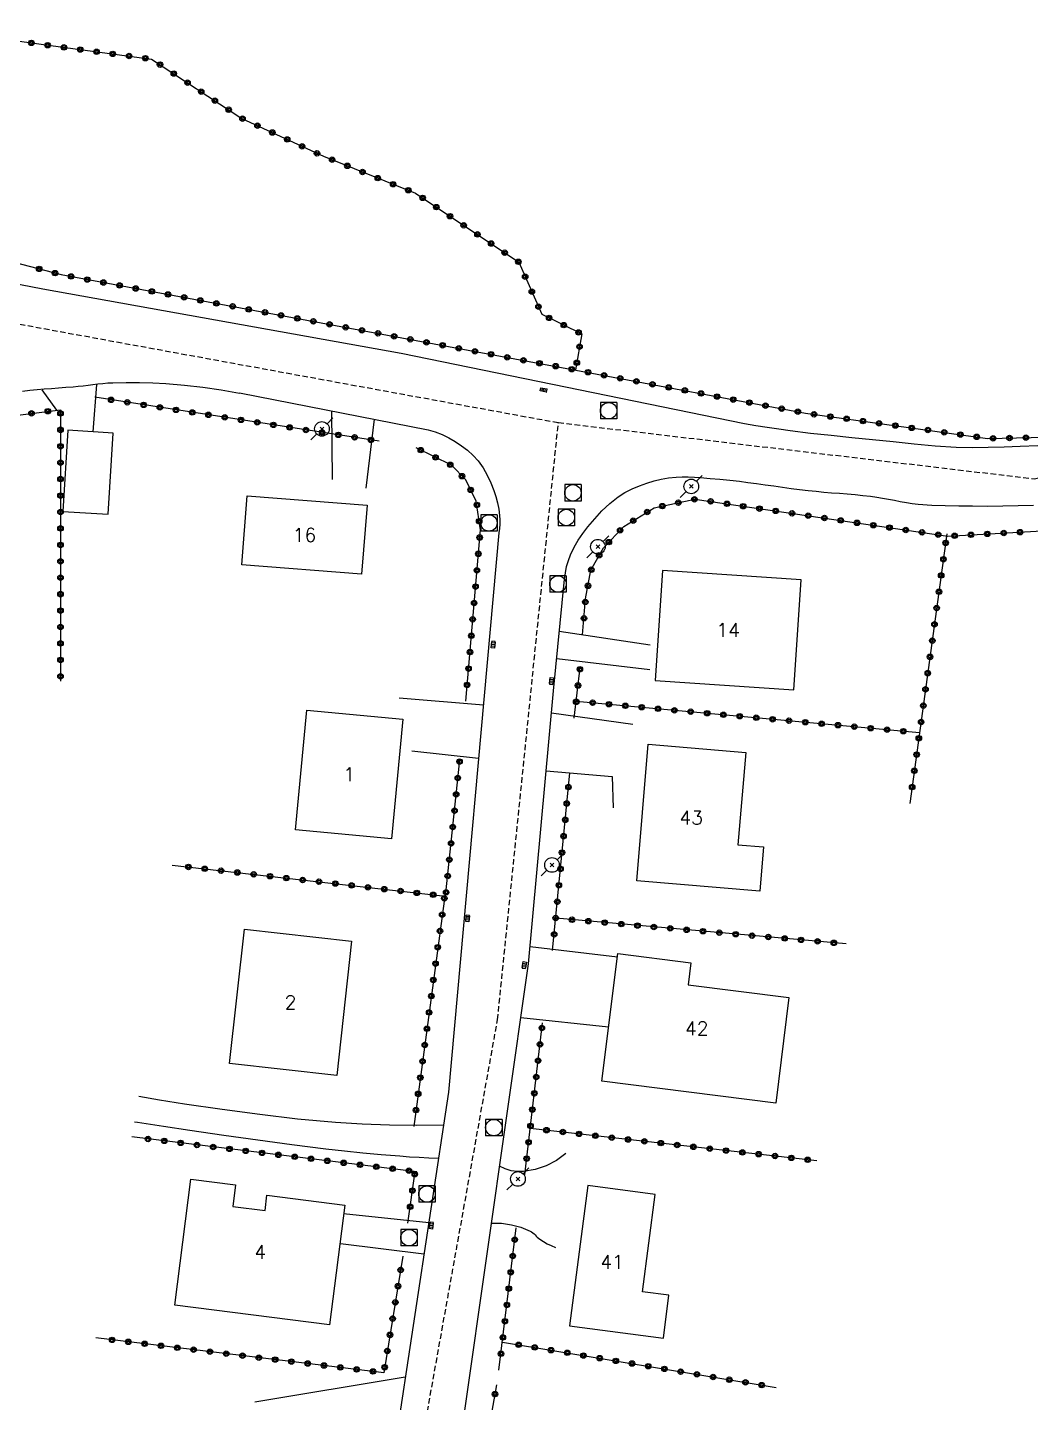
# Model space of a CAD drawing. Header units: millimetres. Extents: x 163000 to 164000, y 152000 to 153000.
# Drawn here: x 163298.1 to 163389.7, y 152306.1 to 152431.6 of the extents above; entities that cross this region are included whole.
import ezdxf
from ezdxf.enums import TextEntityAlignment as Align

# ---------------------------------------------------------------- set-up
doc = ezdxf.new("R2010")
doc.units = ezdxf.units.MM
doc.linetypes.add('DASHED', pattern=[0.75, 0.5, -0.25])
doc.layers.get('0').update_dxf_attribs({"linetype": 'CONTINUOUS'})
for name, color, linetype in [('W0001', 6, 'DASHED'), ('W0008', 7, 'CONTINUOUS'), ('W0017', 7, 'CONTINUOUS'), ('W0101', 7, 'CONTINUOUS'), ('W0104', 1, 'CONTINUOUS'), ('W0323', 7, 'CONTINUOUS'), ('W0401', 7, 'CONTINUOUS'), ('W0420', 7, 'CONTINUOUS'), ('W0473', 7, 'CONTINUOUS'), ('W0991', 7, 'CONTINUOUS')]:
    doc.layers.add(name, color=color, linetype=linetype)
doc.styles.get("Standard").update_dxf_attribs({"font": 'romans.shx', "width": 0.85})

# ---------------------------------------------------------------- blocks, each defined once
blk = doc.blocks.new('T473')
for p, q in [((-0.166667, 0.166667), (0.166667, -0.166667)), ((-0.166667, -0.166667), (0.166667, 0.166667)), ((0.500001, 0.500001), (1.000002, 1.000002)), ((-1.000002, -1.000002), (-0.500001, -0.500001))]:
    blk.add_line(p, q)
blk.add_ellipse((0, 0), major_axis=(0.471405, 0.471405), ratio=1, start_param=5.4977871438, end_param=11.780972451)
blk = doc.blocks.new('T401')
for p, q in [((-0.3, 0.3), (0, 0.3)), ((-0.3, -0.25), (-0.3, 0.3)), ((-0.3, 0.15), (0, 0.15)), ((-0.3, 0), (0, 0)), ((0, 0.3), (0, -0.25)), ((-0.3, -0.15), (0, -0.15)), ((-0.3, -0.25), (-0.3, -0.3)), ((-0.3, -0.3), (0, -0.3)), ((0, -0.3), (0, -0.25))]:
    blk.add_line(p, q)
blk = doc.blocks.new('T420')
for p, q in [((0.75, 0.75), (-0.75, 0.75)), ((-0.75, 0.75), (-0.75, -0.75)), ((0.75, 0.75), (0.75, -0.75)), ((0.75, -0.75), (-0.75, -0.75))]:
    blk.add_line(p, q)
blk.add_ellipse((0, 0), major_axis=(-0.53, 0.53), ratio=1, start_param=3.926991, end_param=10.210176)
blk = doc.blocks.new('t323o')
at = {"color": 0, "linetype": 'Continuous'}
for radius in [0.25, 0.15]:
    blk.add_circle((0, 0), radius, dxfattribs=at)

msp = doc.modelspace()

# ---------------------------------------------------------------- linework, layer by layer
at = {"layer": 'W0001'}
for points in [[(163295.22, 152404.93), (163346.62, 152395.54)], [(163346.62, 152395.54), (163390.11, 152390.41), (163436.88, 152400.86), (163503.25, 152400.9), (163503.25, 152400.9)], [(163319.91, 152276.71), (163329.77, 152277.95), (163341.07, 152341.03), (163346.62, 152395.54)]]:
    msp.add_lwpolyline(points, dxfattribs=at)
at = {"layer": 'W0008'}
for points in [[(163363.63, 152395.44), (163332.27, 152401.85), (163299.56, 152407.71), (163294.35, 152408.73), (163249.44, 152422.79)], [(163297.7, 152398.41), (163298.36, 152398.5), (163299.02, 152398.57), (163299.68, 152398.62), (163300.33, 152398.66), (163300.99, 152398.71), (163301.65, 152398.76), (163302.31, 152398.81), (163302.76, 152398.86), (163303.22, 152398.91), (163303.67, 152398.97), (163304.12, 152399.02), (163304.58, 152399.07), (163305.03, 152399.12), (163305.49, 152399.16), (163305.95, 152399.18), (163307.16, 152399.21), (163308.37, 152399.21), (163309.58, 152399.17), (163310.79, 152399.1), (163312.48, 152398.96), (163314.16, 152398.76), (163315.84, 152398.52), (163317.51, 152398.24)], [(163317.51, 152398.26), (163334.73, 152394.89)], [(163390.42, 152393.43), (163388.8, 152393.37), (163387.34, 152393.31), (163385.88, 152393.26), (163384.41, 152393.24), (163382.94, 152393.27), (163381.03, 152393.38), (163379.11, 152393.56), (163377.21, 152393.77), (163375.3, 152393.97), (163373.42, 152394.16), (163371.54, 152394.35), (163369.66, 152394.55), (163367.79, 152394.78), (163366.75, 152394.93), (163365.7, 152395.09), (163364.67, 152395.26), (163363.63, 152395.44)], [(163334.73, 152394.89), (163335.38, 152394.69), (163336, 152394.44), (163336.61, 152394.15), (163337.19, 152393.82), (163337.77, 152393.43), (163338.33, 152393.02), (163338.85, 152392.55), (163339.31, 152392.04), (163339.76, 152391.41), (163340.13, 152390.74), (163340.45, 152390.05), (163340.73, 152389.34), (163340.91, 152388.78), (163341.06, 152388.22), (163341.18, 152387.64), (163341.25, 152387.06), (163341.28, 152386.67), (163341.28, 152386.28), (163341.25, 152385.88), (163341.2, 152385.49)], [(163347.19, 152381.25), (163347.26, 152381.82), (163347.38, 152382.39), (163347.54, 152382.94), (163347.74, 152383.48), (163348.06, 152384.16), (163348.44, 152384.8), (163348.86, 152385.42), (163349.31, 152386.02), (163349.94, 152386.77), (163350.6, 152387.49), (163351.31, 152388.16), (163352.09, 152388.76), (163352.7, 152389.16), (163353.35, 152389.49), (163354.02, 152389.77), (163354.7, 152390.02), (163355.36, 152390.22), (163356.02, 152390.37), (163356.69, 152390.49), (163357.37, 152390.57), (163357.93, 152390.6), (163358.49, 152390.59), (163359.04, 152390.55), (163359.6, 152390.52), (163360.49, 152390.45), (163361.38, 152390.37), (163362.27, 152390.28), (163363.16, 152390.18), (163363.94, 152390.08), (163364.73, 152389.98), (163365.51, 152389.87), (163366.3, 152389.76), (163367.08, 152389.65), (163367.87, 152389.54), (163368.65, 152389.43), (163369.44, 152389.34), (163370.15, 152389.27), (163370.86, 152389.2), (163371.58, 152389.14), (163372.29, 152389.09), (163373.01, 152389.03), (163373.72, 152388.97), (163374.43, 152388.9), (163375.14, 152388.82), (163375.69, 152388.74), (163376.23, 152388.65), (163376.77, 152388.55), (163377.31, 152388.45), (163377.85, 152388.35), (163378.4, 152388.26), (163378.94, 152388.17), (163379.49, 152388.11), (163380.72, 152388.01), (163381.96, 152387.96), (163383.2, 152387.94), (163384.43, 152387.93), (163385.83, 152387.92), (163387.22, 152387.93), (163388.62, 152387.96), (163390.01, 152388.01)], [(163341.2, 152385.49), (163336.59, 152334.41), (163330.13, 152291.83)], [(163303.93, 152176.2), (163313.77, 152177.85), (163331.65, 152268.27), (163336.23, 152292.35), (163343.89, 152346.13), (163346.17, 152371.05), (163347.19, 152381.25)]]:
    msp.add_lwpolyline(points, dxfattribs=at)
at = {"layer": 'W0017'}
for points in [[(163304.15, 152394.69), (163304.49, 152399.03)], [(163299.44, 152398.53), (163300.78, 152396.67)], [(163325.92, 152396.62), (163325.97, 152390.36)], [(163329.08, 152389.55), (163329.82, 152395.85)], [(163355.02, 152375.21), (163346.71, 152376.46)], [(163346.47, 152374.01), (163354.97, 152373.01)], [(163339.78, 152369.76), (163332.09, 152370.39)], [(163353.42, 152367.98), (163345.99, 152369.03)], [(163333.24, 152365.58), (163339.34, 152364.91)], [(163345.51, 152363.76), (163351.54, 152363.25), (163351.62, 152360.39)], [(163352.01, 152346.74), (163344.04, 152347.69)], [(163343.2, 152341.23), (163351.21, 152340.38)], [(163336.14, 152331.4), (163333.66, 152331.38), (163331.19, 152331.41), (163328.72, 152331.51), (163326.26, 152331.66), (163322.8, 152331.97), (163319.36, 152332.37), (163315.92, 152332.83), (163312.49, 152333.33), (163310.21, 152333.69), (163308.32, 152334.01)], [(163307.91, 152331.72), (163308.18, 152331.68), (163310.57, 152331.31), (163312.96, 152330.95), (163316.06, 152330.5), (163319.17, 152330.06), (163322.28, 152329.64), (163325.39, 152329.25), (163327.08, 152329.06), (163328.76, 152328.89), (163330.45, 152328.73), (163332.14, 152328.6), (163333.03, 152328.53), (163333.91, 152328.48), (163334.8, 152328.43), (163335.68, 152328.4)], [(163347.3, 152328.81), (163346.44, 152328.18), (163345.5, 152327.7), (163344.49, 152327.36), (163343.45, 152327.18), (163342.88, 152327.18), (163342.32, 152327.25), (163341.77, 152327.42), (163341.26, 152327.66)], [(163334.78, 152322.49), (163327.01, 152323.3)], [(163340.52, 152322.46), (163341.43, 152322.45), (163342.33, 152322.32), (163343.21, 152322.09), (163344.05, 152321.74), (163344.18, 152321.67), (163344.29, 152321.58), (163344.4, 152321.49), (163344.5, 152321.39), (163344.6, 152321.29), (163344.7, 152321.19), (163344.8, 152321.09), (163344.92, 152321.01), (163345.26, 152320.79), (163345.61, 152320.59), (163345.98, 152320.41), (163346.35, 152320.25)], [(163326.73, 152320.61), (163334.35, 152319.66)], [(163332.64, 152308.4), (163318.9, 152306.12)]]:
    msp.add_lwpolyline(points, dxfattribs=at)
at = {"layer": 'W0101'}
for points in [[(163329.16, 152388.01), (163328.66, 152381.7), (163317.71, 152382.56), (163318.21, 152388.87), (163329.16, 152388.01)], [(163356.14, 152382.04), (163355.46, 152372.01), (163368.12, 152371.16), (163368.8, 152381.18), (163356.14, 152382.04)], [(163332.43, 152368.46), (163331.38, 152357.54), (163322.62, 152358.38), (163323.66, 152369.3), (163332.43, 152368.46)], [(163363.73, 152365.44), (163363.02, 152357), (163365.36, 152356.8), (163365.02, 152352.76), (163353.78, 152353.71), (163354.83, 152366.19), (163363.73, 152365.44)], [(163317.95, 152349.3), (163327.74, 152348.21), (163326.38, 152335.95), (163316.59, 152337.04), (163317.95, 152349.3)], [(163358.47, 152344.22), (163367.68, 152343.06), (163366.47, 152333.41), (163350.58, 152335.41), (163352.05, 152347.07), (163358.72, 152346.23), (163358.47, 152344.22)], [(163311.59, 152314.97), (163313.05, 152326.49), (163317.15, 152325.97), (163316.9, 152323.98), (163319.84, 152323.61), (163320.01, 152325.01), (163327.11, 152324.12), (163325.73, 152313.18), (163311.59, 152314.97)], [(163356.21, 152311.97), (163356.72, 152315.89), (163354.3, 152316.2), (163355.45, 152325.08), (163349.31, 152325.89), (163347.64, 152313.09), (163356.21, 152311.97)]]:
    msp.add_lwpolyline(points, close=True, dxfattribs=at)
at = {"layer": 'W0104'}
msp.add_lwpolyline([(163305.5, 152387.17), (163305.97, 152394.57), (163301.84, 152394.84), (163301.37, 152387.43), (163305.5, 152387.17)], close=True, dxfattribs=at)
at = {"layer": 'W0323'}
for points in [[(163277.15, 152415.57), (163276.58, 152431.03), (163288.33, 152431.61), (163301.16, 152429.83), (163309.48, 152428.73), (163317.72, 152423.31), (163325.16, 152419.86), (163333.58, 152416.48), (163343, 152410.2), (163345.1, 152405.44), (163348.76, 152403.63), (163348.2, 152400.35)], [(163281.79, 152414.1), (163301.21, 152409.05), (163348.71, 152400.25), (163369.18, 152396.41), (163385.82, 152394.1), (163393.8, 152394.26), (163401.6, 152395.6), (163409.66, 152397.69), (163417.12, 152400.31), (163425.08, 152403.21), (163442.19, 152404.28), (163503.65, 152405.26)], [(163330.26, 152393.84), (163304.3, 152397.85)], [(163276.27, 152384.63), (163280.25, 152387.85), (163284.88, 152390.67), (163290.92, 152394.1), (163295.27, 152395.99), (163301.16, 152396.72), (163301.16, 152371.94)], [(163348.84, 152376.18), (163349.1, 152379.45), (163349.6, 152382.06), (163350.73, 152384.11), (163352.61, 152386.07), (163355.38, 152387.77), (163359.1, 152388.56), (163382.18, 152385.18), (163394.59, 152385.86), (163399.8, 152386.38), (163405.66, 152388.01), (163411.6, 152389.79), (163420.71, 152392.64), (163427.01, 152395.33), (163447.48, 152395.73), (163502.91, 152395.64)], [(163338.16, 152370.1), (163339.5, 152385.75), (163339.13, 152388.37), (163338.16, 152390.31), (163336.85, 152391.64), (163333.64, 152393.24)], [(163382.1, 152385.39), (163378.73, 152360.78)], [(163348.08, 152368.56), (163348.61, 152373.19)], [(163348.26, 152370.1), (163379.61, 152367.24)], [(163311.35, 152355.15), (163336.33, 152352.31), (163337.61, 152364.77)], [(163346.09, 152347.34), (163347.66, 152363.56)], [(163336.24, 152352.32), (163333.43, 152331.29)], [(163372.9, 152347.96), (163346.38, 152350.29)], [(163343.55, 152326.87), (163345.18, 152340.74)], [(163333.71, 152327.16), (163307.66, 152330.33)], [(163370.24, 152328.15), (163344.05, 152331.11)], [(163332.88, 152322.47), (163333.55, 152327.18)], [(163341.2, 152309.05), (163342.77, 152322.03)], [(163332.43, 152319.46), (163330.68, 152308.81), (163304.38, 152311.99)], [(163341.51, 152311.61), (163366.5, 152307.47)], [(163338.22, 152292.09), (163340.99, 152307.71)]]:
    msp.add_lwpolyline(points, dxfattribs=at)

# ---------------------------------------------------------------- block references
for p, rotation in [((163298.5, 152430.2), 352.0992106479045), ((163299.99, 152429.99), 352.0992106479045), ((163301.47, 152429.79), 352.4761767522822), ((163302.96, 152429.59), 352.4761767522822), ((163304.45, 152429.39), 352.4761767522822), ((163305.93, 152429.2), 352.4761767522822), ((163307.42, 152429), 352.4761767522822), ((163308.91, 152428.8), 352.4761767522822), ((163310.25, 152428.22), 326.6893677884079), ((163311.5, 152427.4), 326.6893677884079), ((163312.76, 152426.57), 326.6893677884079), ((163314.01, 152425.75), 326.6893677884079), ((163315.26, 152424.93), 326.6893677884079), ((163316.52, 152424.1), 326.6893677884079), ((163317.78, 152423.29), 335.0715255970549), ((163319.14, 152422.65), 335.0715255970549), ((163320.5, 152422.02), 335.0715255970549), ((163321.86, 152421.39), 335.0715255970549), ((163323.22, 152420.76), 335.0715255970549), ((163324.58, 152420.12), 335.0715255970549), ((163325.96, 152419.54), 338.1679208411914), ((163327.35, 152418.98), 338.1679208411914), ((163328.74, 152418.42), 338.1679208411914), ((163330.13, 152417.86), 338.1679208411914), ((163331.53, 152417.3), 338.1679208411914), ((163332.92, 152416.75), 338.1679208411914), ((163334.23, 152416.05), 326.3099296681014), ((163335.48, 152415.21), 326.3099296681014), ((163336.73, 152414.38), 326.3099296681014), ((163337.98, 152413.55), 326.3099296681014), ((163339.23, 152412.72), 326.3099296681014), ((163340.48, 152411.89), 326.3099296681014), ((163341.72, 152411.05), 326.3099296681014), ((163342.97, 152410.22), 326.3099296681014), ((163299.21, 152409.57), 345.4199971022043), ((163300.66, 152409.19), 345.4199971022043), ((163302.13, 152408.88), 349.5119143332902), ((163343.59, 152408.86), 293.7283984991583), ((163303.6, 152408.6), 349.5119143332902), ((163305.08, 152408.33), 349.5119143332902), ((163306.55, 152408.06), 349.5119143332902), ((163308.03, 152407.78), 349.5119143332902), ((163309.5, 152407.51), 349.5119143332902), ((163344.2, 152407.49), 293.7283984991583), ((163310.98, 152407.24), 349.5119143332902), ((163312.45, 152406.97), 349.5119143332902), ((163313.93, 152406.69), 349.5119143332902), ((163315.4, 152406.42), 349.5119143332902), ((163316.88, 152406.15), 349.5119143332902), ((163344.8, 152406.12), 293.7283984991583), ((163318.35, 152405.87), 349.5119143332902), ((163319.83, 152405.6), 349.5119143332902), ((163321.3, 152405.33), 349.5119143332902), ((163322.78, 152405.05), 349.5119143332902), ((163345.78, 152405.1), 333.7632914893707), ((163324.25, 152404.78), 349.5119143332902), ((163325.73, 152404.51), 349.5119143332902), ((163327.2, 152404.24), 349.5119143332902), ((163328.68, 152403.96), 349.5119143332902), ((163330.15, 152403.69), 349.5119143332902), ((163347.12, 152404.44), 333.7632914893707), ((163348.47, 152403.77), 333.7632914893707), ((163331.63, 152403.42), 349.5119143332902), ((163333.1, 152403.14), 349.5119143332902), ((163334.58, 152402.87), 349.5119143332902), ((163336.05, 152402.6), 349.5119143332902), ((163348.56, 152402.47), 260.2958785078927), ((163337.53, 152402.32), 349.5119143332902), ((163339, 152402.05), 349.5119143332902), ((163340.48, 152401.78), 349.5119143332902), ((163341.95, 152401.5), 349.5119143332902), ((163343.43, 152401.23), 349.5119143332902), ((163344.9, 152400.96), 349.5119143332902), ((163346.38, 152400.69), 349.5119143332902), ((163347.85, 152400.41), 349.5119143332902), ((163348.31, 152401), 260.2958785078927), ((163349.33, 152400.14), 349.3538052830894), ((163350.8, 152399.86), 349.3538052830894), ((163352.27, 152399.58), 349.3538052830894), ((163353.75, 152399.31), 349.3538052830894), ((163355.22, 152399.03), 349.3538052830894), ((163356.7, 152398.75), 349.3538052830894), ((163305.78, 152397.62), 171.2321390783709), ((163307.26, 152397.39), 171.2321390783709), ((163358.17, 152398.48), 349.3538052830894), ((163359.65, 152398.2), 349.3538052830894), ((163361.12, 152397.92), 349.3538052830894), ((163362.59, 152397.64), 349.3538052830894), ((163364.07, 152397.37), 349.3538052830894), ((163298.51, 152396.39), 7.093664794429841), ((163300, 152396.58), 7.093664794429841), ((163301.16, 152396.38), 270), ((163308.75, 152397.16), 171.2321390783709), ((163310.23, 152396.93), 171.2321390783709), ((163311.71, 152396.7), 171.2321390783709), ((163313.19, 152396.47), 171.2321390783709), ((163314.67, 152396.25), 171.2321390783709), ((163365.54, 152397.09), 349.3538052830894), ((163367.02, 152396.81), 349.3538052830894), ((163368.49, 152396.54), 349.3538052830894), ((163369.97, 152396.3), 352.1223007540561), ((163316.16, 152396.02), 171.2321390783709), ((163317.64, 152395.79), 171.2321390783709), ((163319.12, 152395.56), 171.2321390783709), ((163320.6, 152395.33), 171.2321390783709), ((163322.09, 152395.1), 171.2321390783709), ((163323.57, 152394.87), 171.2321390783709), ((163371.46, 152396.09), 352.1223007540561), ((163372.94, 152395.89), 352.1223007540561), ((163374.43, 152395.68), 352.1223007540561), ((163375.91, 152395.47), 352.1223007540561), ((163377.4, 152395.27), 352.1223007540561), ((163378.89, 152395.06), 352.1223007540561), ((163301.16, 152394.88), 270), ((163325.05, 152394.64), 171.2321390783709), ((163326.53, 152394.42), 171.2321390783709), ((163328.02, 152394.19), 171.2321390783709), ((163329.5, 152393.96), 171.2321390783709), ((163380.37, 152394.86), 352.1223007540561), ((163381.86, 152394.65), 352.1223007540561), ((163383.34, 152394.45), 352.1223007540561), ((163384.83, 152394.24), 352.1223007540561), ((163386.32, 152394.11), 1.126983006820093), ((163387.82, 152394.14), 1.126983006820093), ((163389.32, 152394.17), 1.126983006820093), ((163301.16, 152393.38), 270), ((163334.06, 152393.03), 153.6215707713506), ((163335.41, 152392.36), 153.6215707713506), ((163301.16, 152391.88), 270), ((163336.75, 152391.69), 153.6215707713506), ((163301.16, 152390.38), 270), ((163337.82, 152390.65), 134.4327378815995), ((163301.16, 152388.88), 270), ((163338.62, 152389.4), 116.5650630097439), ((163301.16, 152387.38), 270), ((163339.18, 152388.03), 97.96961168338775), ((163354.74, 152387.38), 31.51693260803883), ((163356.12, 152387.92), 11.92932030568539), ((163357.58, 152388.23), 11.92932030568539), ((163359.05, 152388.54), 11.92932030568539), ((163360.53, 152388.35), 351.6790044720193), ((163362.02, 152388.13), 351.6790044720193), ((163363.5, 152387.91), 351.6790044720193), ((163364.99, 152387.69), 351.6790044720193), ((163366.47, 152387.48), 351.6790044720193), ((163339.39, 152386.54), 97.96961168338775), ((163353.46, 152386.59), 31.51693260803883), ((163367.96, 152387.26), 351.6790044720193), ((163369.44, 152387.04), 351.6790044720193), ((163370.92, 152386.83), 351.6790044720193), ((163372.41, 152386.61), 351.6790044720193), ((163373.89, 152386.39), 351.6790044720193), ((163375.38, 152386.17), 351.6790044720193), ((163301.16, 152385.88), 270), ((163339.44, 152385.05), 85.12536435589755), ((163352.26, 152385.71), 46.16914479720884), ((163376.86, 152385.96), 351.6790044720193), ((163378.35, 152385.74), 351.6790044720193), ((163379.83, 152385.52), 351.6790044720193), ((163381.31, 152385.31), 351.6790044720193), ((163382.8, 152385.21), 3.139658418949589), ((163384.3, 152385.3), 3.139658418949589), ((163385.8, 152385.38), 3.139658418949589), ((163387.3, 152385.46), 3.139658418949589), ((163388.79, 152385.54), 3.139658418949589), ((163301.16, 152384.38), 270), ((163351.23, 152384.63), 46.16914479720884), ((163381.99, 152384.56), 262.1794508380663), ((163301.16, 152382.88), 270), ((163339.31, 152383.56), 85.12536435589755), ((163350.35, 152383.43), 61.13283666806448), ((163381.79, 152383.07), 262.1794508380663), ((163301.16, 152381.38), 270), ((163339.18, 152382.06), 85.12536435589755), ((163349.63, 152382.11), 61.13283666806448), ((163381.58, 152381.59), 262.1794508380663), ((163301.16, 152379.88), 270), ((163339.06, 152380.57), 85.12536435589755), ((163349.33, 152380.64), 79.2420286837928), ((163381.38, 152380.1), 262.1794508380663), ((163338.93, 152379.07), 85.12536435589755), ((163349.08, 152379.17), 85.42608013310267), ((163381.17, 152378.62), 262.1794508380663), ((163301.16, 152378.38), 270), ((163338.8, 152377.58), 85.12536435589755), ((163348.96, 152377.67), 85.42608013310267), ((163301.16, 152376.88), 270), ((163338.67, 152376.08), 85.12536435589755), ((163380.97, 152377.13), 262.1794508380663), ((163301.16, 152375.38), 270), ((163380.77, 152375.64), 262.1794508380663), ((163301.16, 152373.88), 270), ((163338.55, 152374.59), 85.12536435589755), ((163380.56, 152374.16), 262.1794508380663), ((163301.16, 152372.38), 270), ((163338.42, 152373.09), 85.12536435589755), ((163348.59, 152373.03), 83.55323323692181), ((163380.36, 152372.67), 262.1794508380663), ((163338.29, 152371.6), 85.12536435589755), ((163348.42, 152371.54), 83.55323323692181), ((163380.15, 152371.19), 262.1794508380663), ((163348.25, 152370.05), 83.55323323692181), ((163349.75, 152369.97), 354.7771247636777), ((163351.24, 152369.83), 354.7771247636777), ((163352.74, 152369.69), 354.7771247636777), ((163354.23, 152369.56), 354.7771247636777), ((163355.73, 152369.42), 354.7771247636777), ((163357.22, 152369.28), 354.7771247636777), ((163358.71, 152369.15), 354.7771247636777), ((163360.21, 152369.01), 354.7771247636777), ((163361.7, 152368.87), 354.7771247636777), ((163363.19, 152368.74), 354.7771247636777), ((163364.69, 152368.6), 354.7771247636777), ((163379.95, 152369.7), 262.1794508380663), ((163366.18, 152368.46), 354.7771247636777), ((163367.68, 152368.33), 354.7771247636777), ((163369.17, 152368.19), 354.7771247636777), ((163370.66, 152368.05), 354.7771247636777), ((163372.16, 152367.92), 354.7771247636777), ((163373.65, 152367.78), 354.7771247636777), ((163375.14, 152367.64), 354.7771247636777), ((163376.64, 152367.51), 354.7771247636777), ((163378.13, 152367.37), 354.7771247636777), ((163379.75, 152368.21), 262.1794508380663), ((163379.54, 152366.73), 262.1794508380663), ((163379.34, 152365.24), 262.1794508380663), ((163337.6, 152364.6), 84.12260779463067), ((163379.13, 152363.76), 262.1794508380663), ((163337.44, 152363.1), 84.12260779463067), ((163347.54, 152362.27), 84.472461203575), ((163378.93, 152362.27), 262.1794508380663), ((163337.29, 152361.61), 84.12260779463067), ((163337.14, 152360.12), 84.12260779463067), ((163347.39, 152360.77), 84.472461203575), ((163336.98, 152358.63), 84.12260779463067), ((163347.25, 152359.28), 84.472461203575), ((163347.1, 152357.79), 84.472461203575), ((163336.83, 152357.14), 84.12260779463067), ((163346.96, 152356.29), 84.472461203575), ((163312.84, 152354.98), 353.5054472785692), ((163314.33, 152354.81), 353.5054472785692), ((163336.67, 152355.64), 84.12260779463067), ((163346.82, 152354.8), 84.472461203575), ((163315.82, 152354.64), 353.5054472785692), ((163317.31, 152354.47), 353.5054472785692), ((163318.8, 152354.3), 353.5054472785692), ((163320.29, 152354.13), 353.5054472785692), ((163321.78, 152353.96), 353.5054472785692), ((163323.27, 152353.79), 353.5054472785692), ((163324.76, 152353.63), 353.5054472785692), ((163326.25, 152353.46), 353.5054472785692), ((163336.52, 152354.15), 84.12260779463067), ((163327.74, 152353.29), 353.5054472785692), ((163329.23, 152353.12), 353.5054472785692), ((163330.72, 152352.95), 353.5054472785692), ((163332.21, 152352.78), 353.5054472785692), ((163333.7, 152352.61), 353.5054472785692), ((163335.19, 152352.44), 353.5054472785692), ((163336.37, 152352.66), 84.12260779463067), ((163346.67, 152353.31), 84.472461203575), ((163336.21, 152352.11), 262.3877581590011), ((163346.53, 152351.81), 84.472461203575), ((163336.01, 152350.62), 262.3877581590011), ((163346.38, 152350.32), 84.472461203575), ((163347.87, 152350.16), 174.9692764691271), ((163349.37, 152350.03), 174.9692764691271), ((163350.86, 152349.9), 174.9692764691271), ((163352.36, 152349.76), 174.9692764691271), ((163335.81, 152349.13), 262.3877581590011), ((163346.24, 152348.83), 84.472461203575), ((163353.85, 152349.63), 174.9692764691271), ((163355.34, 152349.5), 174.9692764691271), ((163356.84, 152349.37), 174.9692764691271), ((163358.33, 152349.24), 174.9692764691271), ((163359.83, 152349.11), 174.9692764691271), ((163361.32, 152348.98), 174.9692764691271), ((163362.82, 152348.84), 174.9692764691271), ((163364.31, 152348.71), 174.9692764691271), ((163365.8, 152348.58), 174.9692764691271), ((163367.3, 152348.45), 174.9692764691271), ((163335.61, 152347.65), 262.3877581590011), ((163368.79, 152348.32), 174.9692764691271), ((163370.29, 152348.19), 174.9692764691271), ((163371.78, 152348.05), 174.9692764691271), ((163335.41, 152346.16), 262.3877581590011), ((163335.21, 152344.67), 262.3877581590011), ((163335.02, 152343.19), 262.3877581590011), ((163334.82, 152341.7), 262.3877581590011), ((163334.62, 152340.21), 262.3877581590011), ((163345.12, 152340.28), 83.32779898740492), ((163334.42, 152338.73), 262.3877581590011), ((163344.95, 152338.79), 83.32779898740492), ((163334.22, 152337.24), 262.3877581590011), ((163344.77, 152337.3), 83.32779898740492), ((163334.02, 152335.75), 262.3877581590011), ((163344.6, 152335.81), 83.32779898740492), ((163333.82, 152334.27), 262.3877581590011), ((163344.43, 152334.32), 83.32779898740492), ((163333.62, 152332.78), 262.3877581590011), ((163344.25, 152332.83), 83.32779898740492), ((163344.08, 152331.34), 83.32779898740492), ((163345.54, 152330.95), 173.5530036156252), ((163309.15, 152330.15), 173.0582209852208), ((163310.64, 152329.97), 173.0582209852208), ((163312.13, 152329.79), 173.0582209852208), ((163313.62, 152329.6), 173.0582209852208), ((163343.9, 152329.85), 83.32779898740492), ((163347.03, 152330.78), 173.5530036156252), ((163348.52, 152330.61), 173.5530036156252), ((163350.01, 152330.44), 173.5530036156252), ((163351.5, 152330.27), 173.5530036156252), ((163352.99, 152330.1), 173.5530036156252), ((163354.48, 152329.93), 173.5530036156252), ((163355.98, 152329.77), 173.5530036156252), ((163357.47, 152329.6), 173.5530036156252), ((163315.1, 152329.42), 173.0582209852208), ((163316.59, 152329.24), 173.0582209852208), ((163318.08, 152329.06), 173.0582209852208), ((163319.57, 152328.88), 173.0582209852208), ((163321.06, 152328.7), 173.0582209852208), ((163322.55, 152328.52), 173.0582209852208), ((163343.73, 152328.36), 83.32779898740492), ((163358.96, 152329.43), 173.5530036156252), ((163360.45, 152329.26), 173.5530036156252), ((163361.94, 152329.09), 173.5530036156252), ((163363.43, 152328.92), 173.5530036156252), ((163364.92, 152328.76), 173.5530036156252), ((163366.41, 152328.59), 173.5530036156252), ((163367.9, 152328.42), 173.5530036156252), ((163324.04, 152328.34), 173.0582209852208), ((163325.53, 152328.15), 173.0582209852208), ((163327.02, 152327.97), 173.0582209852208), ((163328.51, 152327.79), 173.0582209852208), ((163329.99, 152327.61), 173.0582209852208), ((163331.48, 152327.43), 173.0582209852208), ((163332.97, 152327.25), 173.0582209852208), ((163369.39, 152328.25), 173.5530036156252), ((163333.51, 152326.93), 81.8932880369111), ((163333.3, 152325.44), 81.8932880369111), ((163333.09, 152323.96), 81.8932880369111), ((163342.64, 152320.96), 83.10256956526194), ((163342.46, 152319.47), 83.10256956526194), ((163332.22, 152318.19), 260.651862486171), ((163342.28, 152317.98), 83.10256956526194), ((163331.98, 152316.71), 260.651862486171), ((163342.1, 152316.49), 83.10256956526194), ((163331.74, 152315.23), 260.651862486171), ((163341.92, 152315), 83.10256956526194), ((163331.49, 152313.75), 260.651862486171), ((163341.74, 152313.51), 83.10256956526194), ((163331.25, 152312.27), 260.651862486171), ((163341.56, 152312.03), 83.10256956526194), ((163305.87, 152311.81), 173.1097746635082), ((163307.35, 152311.63), 173.1097746635082), ((163308.84, 152311.45), 173.1097746635082), ((163310.33, 152311.27), 173.1097746635082), ((163311.82, 152311.09), 173.1097746635082), ((163313.31, 152310.91), 173.1097746635082), ((163331, 152310.79), 260.651862486171), ((163342.99, 152311.36), 350.5879562290048), ((163344.47, 152311.12), 350.5879562290048), ((163345.95, 152310.87), 350.5879562290048), ((163314.8, 152310.73), 173.1097746635082), ((163316.29, 152310.55), 173.1097746635082), ((163317.78, 152310.37), 173.1097746635082), ((163319.27, 152310.19), 173.1097746635082), ((163320.76, 152310.01), 173.1097746635082), ((163322.25, 152309.83), 173.1097746635082), ((163323.74, 152309.65), 173.1097746635082), ((163341.38, 152310.54), 83.10256956526194), ((163347.43, 152310.63), 350.5879562290048), ((163348.91, 152310.38), 350.5879562290048), ((163350.39, 152310.14), 350.5879562290048), ((163351.87, 152309.89), 350.5879562290048), ((163353.35, 152309.65), 350.5879562290048), ((163325.22, 152309.47), 173.1097746635082), ((163326.71, 152309.29), 173.1097746635082), ((163328.2, 152309.11), 173.1097746635082), ((163329.69, 152308.93), 173.1097746635082), ((163330.76, 152309.31), 260.651862486171), ((163354.83, 152309.4), 350.5879562290048), ((163356.31, 152309.16), 350.5879562290048), ((163357.79, 152308.91), 350.5879562290048), ((163359.27, 152308.66), 350.5879562290048), ((163360.75, 152308.42), 350.5879562290048), ((163362.23, 152308.17), 350.5879562290048), ((163363.71, 152307.93), 350.5879562290048), ((163365.19, 152307.68), 350.5879562290048), ((163340.84, 152306.86), 79.93180625757168)]:
    msp.add_blockref('t323o', p, dxfattribs=dict(at, rotation=rotation))
at = {"layer": 'W0401'}
for p, rotation in [((163345.31, 152398.66), 78.44195320348544), ((163340.52, 152375.29), 174.8479423187602), ((163346.15, 152371.94), 354.2893868365018), ((163338.19, 152350.29), 174.8479423187602), ((163343.66, 152346), 351.8854851095632), ((163334.87, 152322.26), 171.3676877285399)]:
    msp.add_blockref('T401', p, dxfattribs=dict(at, rotation=rotation))
at = {"layer": 'W0420'}
for p in [(163351.22, 152396.62), (163347.95, 152389.13), (163347.35, 152386.88), (163340.28, 152386.38), (163346.59, 152380.81), (163340.73, 152331.19), (163334.63, 152325.12), (163332.98, 152321.14)]:
    msp.add_blockref('T420', p, dxfattribs=at)
at = {"layer": 'W0473'}
for p in [(163325.03, 152394.97), (163358.76, 152389.71), (163350.23, 152384.21), (163346.04, 152355.16), (163342.93, 152326.5)]:
    msp.add_blockref('T473', p, dxfattribs=at)

# ---------------------------------------------------------------- texts
at = {"layer": 'W0991'}
for s, p in [('16', (163323.44, 152385.28)), ('14', (163362.13, 152376.6)), ('1', (163327.52, 152363.42)), ('43', (163358.75, 152359.48)), ('2', (163322.16, 152342.62)), ('42', (163359.26, 152340.24)), ('4', (163319.39, 152319.83)), ('41', (163351.53, 152318.93))]:
    msp.add_text(s, height=1.25, dxfattribs=at).set_placement(p, align=Align.MIDDLE_CENTER)

doc.saveas('drawing.dxf')
